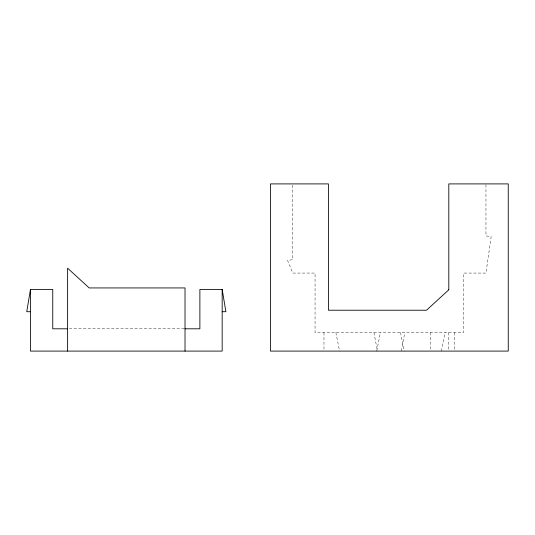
<?xml version="1.0" encoding="UTF-8"?>
<svg xmlns="http://www.w3.org/2000/svg" width="535" height="535" viewBox="0 0 535 535"><rect width="100%" height="100%" fill="white"/><g stroke="black" fill="none" stroke-linecap="round" stroke-linejoin="round"><path stroke-width="0.4" stroke-dasharray="2.67 2.01" d="M401.25 351.094L404.814 332.516M376.727 351.094L380.445 332.516M441.375 351.094L445.093 332.516M69.282 328.804L184.187 328.804M400.508 332.516L404.219 351.094M335.86 332.516L339.578 351.094M373.905 332.516L377.469 351.094M485.961 184.729L485.961 235.922L491.157 236.664L485.961 273.071L463.664 273.071L463.664 332.516L315.055 332.516L315.055 273.071L292.765 273.071L287.562 260.438L292.765 259.696L292.765 184.742M454.75 332.516L454.75 351.094M448.805 332.516L448.805 351.094M430.227 332.516L430.227 351.094M323.969 332.516L323.969 351.094"/><path stroke-width="0.8" d="M67.617 328.804L52.758 328.804L52.758 289.422L30.468 289.422L26.75 311.711L30.468 311.711M222.172 311.711L225.89 311.711L222.172 289.422L199.883 289.422L199.883 328.804L185.023 328.804M222.172 289.422L222.172 351.094L30.468 351.094L30.468 289.422M185.023 351.094L185.023 287.937L89.164 287.937L67.617 268.182L67.617 351.094M448.805 289.789L426.515 310.226L328.43 310.226L328.43 183.906L270.469 183.906L270.469 351.094L508.25 351.094L508.25 183.906L448.805 183.906L448.805 289.789"/></g></svg>
